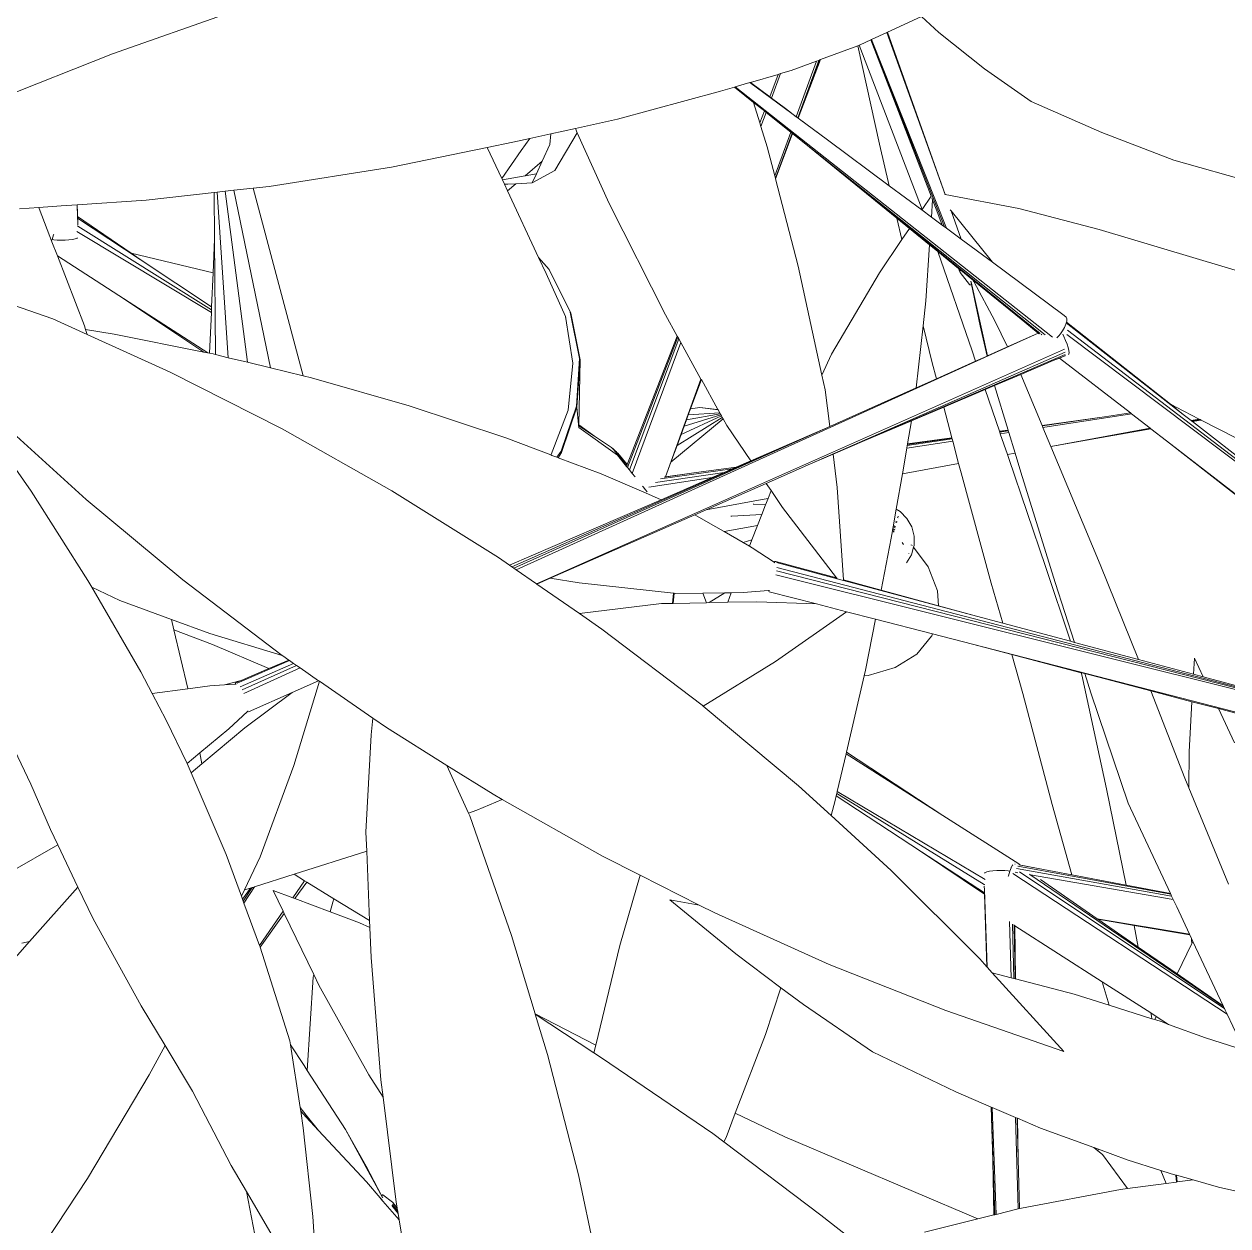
# Model space of a CAD drawing. Header units: millimetres. Extents: x 18 to 174501, y 22 to 24571.
# Drawn here: x 22179.9 to 22327.6, y 15044.1 to 15191.6 of the extents above; entities that cross this region are included whole.
import ezdxf

# ---------------------------------------------------------------- set-up
doc = ezdxf.new("R2010")
doc.units = ezdxf.units.MM
doc.header["$MEASUREMENT"] = 0
doc.layers.add('Edges', color=7, linetype='Continuous', lineweight=18)

# ---------------------------------------------------------------- blocks, each defined once
blk = doc.blocks.new('BAMBOOPLAN')
at = {"layer": 'Edges'}
for p, q in [((0.2478, 5.0427), (0.2008, 4.9975)), ((0.2478, 5.0427), (0.2856, 5.0265)), ((0.2856, 5.0265), (0.3821, 4.9922)), ((0.1995, 4.9962), (0.1785, 4.9761)), ((0.2008, 4.9975), (0.1995, 4.9962)), ((0.3888, 4.7614), (0.1995, 4.9962)), ((0.389, 4.7614), (0.2008, 4.9975)), ((0.3821, 4.9922), (0.4786, 4.9649)), ((0.1775, 4.9751), (0.1625, 4.9606)), ((0.1779, 4.9755), (0.1775, 4.9751)), ((0.3666, 4.7507), (0.1775, 4.9751)), ((0.1785, 4.9761), (0.1779, 4.9755)), ((0.1779, 4.9755), (0.4067, 4.7073)), ((0.1785, 4.9761), (0.4106, 4.7061)), ((0.4786, 4.9649), (0.6136, 4.9536)), ((0.1592, 4.9579), (0.1055, 4.9137)), ((0.1612, 4.9596), (0.1592, 4.9579)), ((0.1592, 4.9579), (0.2514, 4.8074)), ((0.1625, 4.9606), (0.1612, 4.9596)), ((0.3593, 4.7232), (0.1612, 4.9596)), ((0.6136, 4.9536), (0.7484, 4.9493)), ((0.7484, 4.9493), (0.9067, 4.958)), ((0.0994, 4.9087), (0.063, 4.8786)), ((0.0978, 4.805), (0.0994, 4.9087)), ((0.1029, 4.9115), (0.0994, 4.9087)), ((0.1007, 4.8041), (0.1029, 4.9115)), ((0.1016, 4.8038), (0.1044, 4.9127)), ((0.1055, 4.9137), (0.1019, 4.8037)), ((0.1044, 4.9127), (0.1029, 4.9115)), ((0.1055, 4.9137), (0.1044, 4.9127)), ((0.063, 4.8786), (0.0471, 4.8675)), ((0.0435, 4.8649), (0.0023, 4.8359)), ((0.0435, 4.8649), (0.0424, 4.8229)), ((0.0471, 4.8675), (0.0435, 4.8649)), ((0.0471, 4.8675), (0.0461, 4.8217)), ((0.0013, 4.8352), (-0.0206, 4.8198)), ((0.0019, 4.8356), (0.0013, 4.8352)), ((0.1627, 4.7843), (0.0013, 4.8352)), ((0.0023, 4.8359), (0.0019, 4.8356)), ((0.075, 4.8123), (0.0019, 4.8356)), ((0.0023, 4.8359), (0.0424, 4.8229)), ((-0.0219, 4.8189), (-0.0426, 4.8043)), ((-0.0206, 4.8198), (-0.0219, 4.8189)), ((-0.0219, 4.8189), (0.0188, 4.8045)), ((-0.0206, 4.8198), (0.6485, 4.5863)), ((0.0424, 4.8229), (0.0461, 4.8217)), ((0.0461, 4.8217), (0.075, 4.8123)), ((-0.0426, 4.8043), (-0.1972, 4.6985)), ((0.0188, 4.8045), (0.0411, 4.774)), ((0.0188, 4.8045), (0.0417, 4.7964)), ((0.0417, 4.7964), (0.0411, 4.774)), ((0.0417, 4.7964), (0.0455, 4.7951)), ((0.0455, 4.7951), (0.0448, 4.7687)), ((0.0455, 4.7951), (0.0595, 4.7901)), ((0.0978, 4.805), (0.075, 4.8123)), ((0.1007, 4.8041), (0.0978, 4.805)), ((0.1016, 4.8038), (0.1007, 4.8041)), ((0.1019, 4.8037), (0.1016, 4.8038)), ((0.1627, 4.7843), (0.1019, 4.8037)), ((0.2514, 4.8074), (0.2916, 4.7436)), ((0.6644, 4.7914), (0.994, 4.8048)), ((0.0411, 4.774), (0.0448, 4.7687)), ((0.0973, 4.7764), (0.0595, 4.7901)), ((0.0595, 4.7901), (0.6349, 4.5858)), ((0.096, 4.6946), (0.0973, 4.7764)), ((0.1001, 4.7754), (0.0973, 4.7764)), ((0.0984, 4.691), (0.1001, 4.7754)), ((0.1009, 4.7751), (0.1001, 4.7754)), ((0.101, 4.7751), (0.1005, 4.7584)), ((0.1005, 4.7584), (0.1009, 4.7751)), ((0.101, 4.7751), (0.1009, 4.7751)), ((0.1372, 4.762), (0.101, 4.7751)), ((0.2916, 4.7436), (0.1627, 4.7843)), ((0.5193, 4.7802), (0.389, 4.7614)), ((0.6644, 4.7914), (0.5193, 4.7802)), ((0.0448, 4.7687), (0.0668, 4.7385)), ((0.0988, 4.6904), (0.1005, 4.7584)), ((0.3227, 4.6942), (0.1372, 4.762)), ((0.6264, 4.5852), (0.1372, 4.762)), ((0.3593, 4.7232), (0.3666, 4.7507)), ((0.3666, 4.7507), (0.3666, 4.751)), ((0.3888, 4.7614), (0.3877, 4.7613)), ((0.389, 4.7614), (0.3888, 4.7614)), ((0.0668, 4.7385), (0.096, 4.6946)), ((0.3591, 4.7223), (0.2916, 4.7436)), ((0.3713, 4.745), (0.3688, 4.748)), ((0.3792, 4.716), (0.3713, 4.745)), ((0.3846, 4.7293), (0.3713, 4.745)), ((0.4016, 4.7089), (0.3846, 4.7293)), ((0.4018, 4.7088), (0.3846, 4.7293)), ((0.4083, 4.7373), (0.4063, 4.7385)), ((0.4412, 4.6964), (0.4083, 4.7373)), ((0.5064, 4.6759), (0.4083, 4.7373)), ((0.3591, 4.7223), (0.3593, 4.7232)), ((0.3792, 4.716), (0.3591, 4.7223)), ((0.4016, 4.7089), (0.3792, 4.716)), ((0.4018, 4.7088), (0.4016, 4.7089)), ((0.4067, 4.7073), (0.4018, 4.7088)), ((-0.1972, 4.6985), (-0.2617, 4.6591)), ((0.096, 4.6946), (0.0984, 4.691)), ((0.0984, 4.691), (0.0988, 4.6904)), ((0.0988, 4.6904), (0.1866, 4.5581)), ((0.3227, 4.6942), (0.3431, 4.6618)), ((0.3491, 4.6846), (0.3227, 4.6942)), ((0.4106, 4.7061), (0.4067, 4.7073)), ((0.4412, 4.6964), (0.4106, 4.7061)), ((0.5064, 4.6759), (0.4412, 4.6964)), ((0.3431, 4.6618), (0.3491, 4.6846)), ((0.3921, 4.6689), (0.3491, 4.6846)), ((0.4178, 4.5741), (0.3921, 4.6689)), ((0.4096, 4.6625), (0.3921, 4.6689)), ((0.653, 4.6296), (0.5064, 4.6759)), ((-0.9003, 4.654), (-1.0716, 4.5185)), ((-0.2617, 4.6591), (-0.2994, 4.636)), ((-0.2562, 4.6532), (-0.2716, 4.5778)), ((-0.2617, 4.6591), (-0.2562, 4.6532)), ((-0.2562, 4.6532), (-0.1626, 4.5541)), ((0.3252, 4.5939), (0.3431, 4.6618)), ((0.4096, 4.6625), (0.5232, 4.5172)), ((0.4537, 4.6464), (0.4096, 4.6625)), ((0.4579, 4.6413), (0.4537, 4.6464)), ((0.4548, 4.6459), (0.4537, 4.6464)), ((0.4576, 4.6427), (0.4548, 4.6459)), ((0.4855, 4.6347), (0.4548, 4.6459)), ((-0.2994, 4.636), (-0.3316, 4.6164)), ((-0.2994, 4.636), (-0.2951, 4.6182)), ((0.4579, 4.6413), (0.4588, 4.6405)), ((0.4588, 4.6405), (0.4812, 4.6258)), ((0.4812, 4.6258), (0.4817, 4.6258)), ((0.4845, 4.627), (0.4813, 4.6325)), ((0.4817, 4.6258), (0.4824, 4.6259)), ((0.5516, 4.5179), (0.4821, 4.6316)), ((0.4824, 4.6259), (0.4832, 4.6261)), ((0.4832, 4.6261), (0.484, 4.6266)), ((0.484, 4.6266), (0.4845, 4.627)), ((0.5222, 4.5632), (0.4845, 4.627)), ((0.4861, 4.6335), (0.4846, 4.6349)), ((0.4855, 4.6347), (0.4861, 4.6335)), ((0.5864, 4.5979), (0.4855, 4.6347)), ((0.5434, 4.5803), (0.4861, 4.6335)), ((0.6555, 4.6288), (0.653, 4.6296)), ((0.6555, 4.6288), (0.6599, 4.6273)), ((0.6619, 4.6248), (0.6599, 4.6273)), ((0.6631, 4.6207), (0.6619, 4.6248)), ((-0.3316, 4.6164), (-0.3573, 4.6007)), ((-0.3316, 4.6164), (-0.3389, 4.5915)), ((-0.2951, 4.6182), (-0.2981, 4.5861)), ((0.6599, 4.5959), (0.6618, 4.6026)), ((0.6618, 4.6026), (0.663, 4.6092)), ((0.663, 4.6092), (0.6635, 4.6154)), ((0.6632, 4.6192), (0.6631, 4.6207)), ((0.6632, 4.6192), (0.8828, 4.5423)), ((0.6633, 4.6175), (0.6632, 4.6192)), ((0.6633, 4.6175), (0.9096, 4.5329)), ((0.6635, 4.6154), (0.6633, 4.6175)), ((1.4829, 4.336), (0.6697, 4.6062)), ((-0.3573, 4.6007), (-0.3968, 4.5773)), ((-0.3389, 4.5915), (-0.3549, 4.5339)), ((-0.2981, 4.5861), (-0.318, 4.5519)), ((-0.2981, 4.5861), (-0.3003, 4.5618)), ((0.6227, 4.5845), (-0.107, 3.8934)), ((0.2919, 4.4312), (0.3252, 4.5939)), ((0.6226, 4.5846), (0.5798, 4.5444)), ((0.6226, 4.5846), (0.5864, 4.5979)), ((0.6229, 4.5845), (0.5864, 4.5979)), ((0.6227, 4.5845), (0.6226, 4.5846)), ((0.6236, 4.5835), (0.6229, 4.5845)), ((0.6229, 4.5845), (0.6229, 4.5845)), ((0.623, 4.5845), (0.6229, 4.5845)), ((0.6231, 4.5844), (0.623, 4.5845)), ((0.6238, 4.5842), (0.623, 4.5845)), ((0.6234, 4.5839), (0.6231, 4.5844)), ((0.6246, 4.5839), (0.6242, 4.5841)), ((0.6298, 4.584), (0.6281, 4.5846)), ((0.6298, 4.584), (0.6298, 4.584)), ((0.6349, 4.5858), (0.6354, 4.5857)), ((0.6563, 4.5878), (0.6573, 4.5896)), ((0.6573, 4.5896), (0.6582, 4.5918)), ((0.6582, 4.5918), (0.6599, 4.5959)), ((0.6672, 4.5936), (0.6639, 4.5968)), ((0.6721, 4.5883), (0.6672, 4.5936)), ((1.5863, 4.3017), (0.6709, 4.599)), ((0.6767, 4.5829), (0.6721, 4.5883)), ((0.6805, 4.5778), (0.6767, 4.5829)), ((-0.3968, 4.5773), (-0.5444, 4.49)), ((-0.3549, 4.5339), (-0.3968, 4.5773)), ((-0.3003, 4.5618), (-0.318, 4.5519)), ((-0.3019, 4.5442), (-0.2716, 4.5778)), ((-0.3003, 4.5618), (-0.3019, 4.5442)), ((-0.0655, 3.8818), (0.6753, 4.5729)), ((0.3202, 4.2374), (0.6781, 4.5685)), ((0.6797, 4.5649), (0.3969, 4.3073)), ((0.4276, 4.531), (0.4178, 4.5741)), ((0.5511, 4.5174), (0.5222, 4.5632)), ((0.5798, 4.5444), (0.5434, 4.5803)), ((0.6801, 4.5626), (0.6634, 4.5476)), ((0.6791, 4.5615), (0.6721, 4.5553)), ((0.6791, 4.5615), (0.6808, 4.5631)), ((0.6833, 4.5733), (0.6805, 4.5778)), ((0.685, 4.5697), (0.6833, 4.5733)), ((0.6847, 4.5668), (0.6853, 4.5674)), ((0.6853, 4.5674), (0.685, 4.5697)), ((-0.318, 4.5519), (-0.3533, 4.5323)), ((-0.3019, 4.5442), (-0.3289, 4.5334)), ((-0.1626, 4.5541), (-0.006, 4.4019)), ((0.1866, 4.5581), (0.2882, 4.3913)), ((0.5798, 4.5444), (0.5516, 4.5179)), ((0.6634, 4.5476), (0.6176, 4.5062)), ((0.6721, 4.5553), (0.6634, 4.5476)), ((0.6721, 4.5553), (0.8211, 4.5051)), ((0.8908, 4.5412), (0.8828, 4.5423)), ((0.8828, 4.5423), (0.8889, 4.5402)), ((0.8908, 4.5412), (0.8889, 4.5402)), ((0.8889, 4.5402), (0.891, 4.5394)), ((0.8935, 4.5408), (0.8908, 4.5412)), ((0.8935, 4.5408), (0.891, 4.5394)), ((0.891, 4.5394), (0.9096, 4.5329)), ((0.9389, 4.5342), (0.8935, 4.5408)), ((-1.0716, 4.5185), (-1.2403, 4.3732)), ((-0.3533, 4.5323), (-0.3549, 4.5339)), ((-0.3476, 4.5264), (-0.3533, 4.5323)), ((-0.342, 4.5281), (-0.3476, 4.5264)), ((-0.3385, 4.517), (-0.3476, 4.5264)), ((-0.3289, 4.5334), (-0.342, 4.5281)), ((-0.3289, 4.5334), (-0.3385, 4.517)), ((0.4276, 4.531), (0.464, 4.4748)), ((0.4517, 4.4241), (0.4276, 4.531)), ((0.9096, 4.5329), (0.9264, 4.5271)), ((0.9264, 4.5271), (0.9389, 4.5342)), ((0.9264, 4.5271), (0.9277, 4.5267)), ((0.9277, 4.5267), (0.9406, 4.534)), ((0.9277, 4.5267), (0.9289, 4.5263)), ((0.9423, 4.5337), (0.9289, 4.5263)), ((0.9289, 4.5263), (1.0854, 4.4725)), ((0.9406, 4.534), (0.9389, 4.5342)), ((0.9423, 4.5337), (0.9406, 4.534)), ((1.0721, 4.515), (0.9423, 4.5337)), ((-0.2487, 4.4241), (-0.3385, 4.517)), ((0.5349, 4.5022), (0.48, 4.4507)), ((0.5232, 4.5172), (0.5349, 4.5022)), ((0.5511, 4.5174), (0.5349, 4.5022)), ((0.5516, 4.5179), (0.5511, 4.5174)), ((0.6176, 4.5062), (0.5804, 4.4727)), ((0.6821, 4.4339), (0.6176, 4.5062)), ((0.8238, 4.5042), (0.6845, 4.4311)), ((0.8211, 4.5051), (0.7806, 4.4841)), ((0.8211, 4.5051), (0.8238, 4.5042)), ((0.8238, 4.5042), (0.8626, 4.4911)), ((-0.5444, 4.49), (-0.7363, 4.388)), ((0.6821, 4.4339), (0.7806, 4.4841)), ((0.7806, 4.4841), (0.6826, 4.4334)), ((0.7086, 4.4041), (0.8626, 4.4911)), ((0.787, 4.4479), (0.8635, 4.4908)), ((0.8642, 4.4905), (0.787, 4.4479)), ((0.8626, 4.4911), (0.8635, 4.4908)), ((0.8635, 4.4908), (0.8642, 4.4905)), ((0.8642, 4.4905), (0.8971, 4.4794)), ((0.8971, 4.4794), (1.1077, 4.407)), ((0.8971, 4.4794), (1.9263, 4.1321)), ((0.464, 4.4748), (0.48, 4.4507)), ((0.5671, 4.4608), (0.5085, 4.4079)), ((0.5804, 4.4727), (0.5671, 4.4608)), ((0.5671, 4.4608), (0.6146, 4.3998)), ((0.6282, 4.4067), (0.5804, 4.4727)), ((0.48, 4.4507), (0.4517, 4.4241)), ((0.6826, 4.4334), (0.6821, 4.4339)), ((0.7087, 4.404), (0.787, 4.4479)), ((-0.2247, 4.4105), (-0.2487, 4.4241)), ((-0.2272, 4.4019), (-0.2487, 4.4241)), ((0.2882, 4.3913), (0.2919, 4.4312)), ((0.4517, 4.4241), (0.367, 4.3446)), ((0.6845, 4.4311), (0.6826, 4.4334)), ((0.7086, 4.4041), (0.6845, 4.4311)), ((-0.1704, 4.3416), (-0.2272, 4.4019)), ((-0.1654, 4.3519), (-0.2247, 4.4105)), ((-0.006, 4.4019), (0.0262, 4.3729)), ((0.2882, 4.3913), (0.3021, 4.3686)), ((0.5085, 4.4079), (0.4628, 4.3667)), ((0.5085, 4.4079), (0.5393, 4.3617)), ((0.6146, 4.3998), (0.6282, 4.4067)), ((0.6146, 4.3998), (0.6148, 4.3995)), ((0.6148, 4.3995), (0.6284, 4.4065)), ((0.6148, 4.3995), (0.6155, 4.3986)), ((0.629, 4.4056), (0.6155, 4.3986)), ((0.6155, 4.3986), (0.6175, 4.396)), ((0.6309, 4.403), (0.6175, 4.396)), ((0.6175, 4.396), (0.641, 4.3659)), ((0.6284, 4.4065), (0.6282, 4.4067)), ((0.629, 4.4056), (0.6284, 4.4065)), ((0.6309, 4.403), (0.629, 4.4056)), ((0.6529, 4.3726), (0.6309, 4.403)), ((0.7087, 4.404), (0.7086, 4.4041)), ((0.8581, 4.2362), (0.7087, 4.404)), ((-0.7618, 4.376), (-0.7927, 4.3613)), ((-0.7363, 4.388), (-0.7618, 4.376)), ((-0.7618, 4.376), (-0.5714, 4.0932)), ((0.0167, 4.1316), (0.0262, 4.3729)), ((0.0189, 4.1266), (0.0273, 4.3719)), ((0.0262, 4.3729), (0.0273, 4.3719)), ((0.0273, 4.3719), (0.0301, 4.3695)), ((0.641, 4.3659), (0.6529, 4.3726)), ((0.6734, 4.3444), (0.6529, 4.3726)), ((-0.8063, 4.3548), (-0.8191, 4.3488)), ((-0.7927, 4.3613), (-0.8063, 4.3548)), ((-0.6716, 4.0838), (-0.8063, 4.3548)), ((-0.7927, 4.3613), (-0.6299, 4.0877)), ((-0.1637, 4.3501), (-0.1654, 4.3519)), ((-0.1652, 4.3515), (-0.1654, 4.3519)), ((-0.1637, 4.3501), (-0.1652, 4.3515)), ((-0.1233, 4.28), (-0.1652, 4.3515)), ((-0.1216, 4.2781), (-0.1637, 4.3501)), ((0.0301, 4.3695), (0.0234, 4.1238)), ((0.0355, 4.3646), (0.0298, 4.1198)), ((0.0301, 4.3695), (0.0355, 4.3646)), ((0.0355, 4.3646), (0.0899, 4.3156)), ((0.3021, 4.3686), (0.3305, 4.3107)), ((0.4628, 4.3667), (0.3969, 4.3073)), ((0.4694, 4.3264), (0.4628, 4.3667)), ((0.4694, 4.3264), (0.5393, 4.3617)), ((0.4696, 4.3254), (0.5397, 4.3612)), ((0.5406, 4.3599), (0.4699, 4.3233)), ((0.5427, 4.3567), (0.4706, 4.3189)), ((0.5393, 4.3617), (0.5397, 4.3612)), ((0.5397, 4.3612), (0.5406, 4.3599)), ((0.5406, 4.3599), (0.5427, 4.3567)), ((0.5427, 4.3567), (0.5651, 4.323)), ((0.641, 4.3659), (0.6455, 4.36)), ((0.6455, 4.36), (0.7681, 4.2018)), ((-0.824, 4.3464), (-0.9325, 4.2949)), ((-0.8191, 4.3488), (-0.824, 4.3464)), ((-0.7966, 4.2692), (-0.824, 4.3464)), ((-0.7059, 4.0805), (-0.8191, 4.3488)), ((-0.1313, 4.2685), (-0.1704, 4.3416)), ((-0.1704, 4.3416), (-0.1699, 4.341)), ((0.367, 4.3446), (-0.1122, 3.8948)), ((0.367, 4.3446), (0.3305, 4.3107)), ((0.7935, 4.1809), (0.6734, 4.3444)), ((0.087, 4.1332), (0.0899, 4.3156)), ((0.0897, 4.26), (0.0908, 4.3149)), ((0.0899, 4.3156), (0.0908, 4.3149)), ((0.0908, 4.3149), (0.1355, 4.2747)), ((0.3305, 4.3107), (0.2874, 4.2706)), ((0.3969, 4.3073), (0.3521, 4.2665)), ((0.4696, 4.3254), (0.4694, 4.3264)), ((0.4699, 4.3233), (0.4696, 4.3254)), ((0.4706, 4.3189), (0.4699, 4.3233)), ((0.478, 4.2737), (0.4706, 4.3189)), ((0.478, 4.2737), (0.5651, 4.323)), ((0.5651, 4.323), (0.5747, 4.3087)), ((0.5747, 4.3087), (0.688, 4.1431)), ((-0.9325, 4.2949), (-1.0438, 4.2476)), ((-0.7288, 4.0784), (-0.7966, 4.2692)), ((-0.7797, 4.2125), (-0.7966, 4.2692)), ((-0.1126, 4.1877), (-0.1313, 4.2685)), ((-0.1012, 4.1995), (-0.1233, 4.28)), ((-0.0995, 4.1977), (-0.1216, 4.2781)), ((-0.1216, 4.2781), (-0.0863, 4.1698)), ((0.2874, 4.2706), (-0.116, 3.8959)), ((0.0887, 4.2123), (0.1451, 4.2661)), ((0.089, 4.2275), (0.1432, 4.2677)), ((0.0892, 4.2393), (0.1417, 4.2691)), ((0.0894, 4.2488), (0.1406, 4.2701)), ((0.1042, 4.2674), (0.0897, 4.26)), ((0.134, 4.2745), (0.1042, 4.2674)), ((0.1359, 4.2743), (0.1042, 4.2674)), ((0.1355, 4.2747), (0.134, 4.2745)), ((0.1357, 4.2745), (0.134, 4.2745)), ((0.1355, 4.2747), (0.1357, 4.2745)), ((0.1357, 4.2745), (0.1359, 4.2743)), ((0.1359, 4.2743), (0.1406, 4.2701)), ((0.1406, 4.2701), (0.1417, 4.2691)), ((0.1417, 4.2691), (0.1432, 4.2677)), ((0.1432, 4.2677), (0.1451, 4.2661)), ((0.1451, 4.2661), (0.1472, 4.2642)), ((0.2194, 4.2084), (0.2874, 4.2706)), ((0.3521, 4.2665), (0.3202, 4.2374)), ((0.3521, 4.2665), (0.3779, 4.2139)), ((0.4881, 4.2114), (0.478, 4.2737)), ((-1.0439, 4.2476), (-1.0697, 4.2366)), ((-1.0338, 4.221), (-1.0439, 4.2476)), ((-1.0438, 4.2476), (-1.0439, 4.2476)), ((-1.0365, 4.2283), (-1.0438, 4.2476)), ((0.0876, 4.1607), (0.1494, 4.2622)), ((0.0883, 4.1915), (0.1472, 4.2642)), ((0.0892, 4.2393), (0.0894, 4.2488)), ((0.0894, 4.2488), (0.0897, 4.26)), ((0.1472, 4.2642), (0.1494, 4.2622)), ((0.1494, 4.2622), (0.1596, 4.2531)), ((0.1596, 4.2531), (0.2194, 4.2084)), ((-1.0697, 4.2366), (-1.1062, 4.2211)), ((-1.0365, 4.2283), (-0.9269, 4.1981)), ((-1.0356, 4.2259), (-1.0365, 4.2283)), ((-1.0356, 4.2259), (-0.9083, 4.193)), ((-1.0338, 4.221), (-1.0356, 4.2259)), ((0.0887, 4.2123), (0.089, 4.2275)), ((0.089, 4.2275), (0.0892, 4.2393)), ((0.2578, 4.1797), (0.3202, 4.2374)), ((0.9757, 4.1008), (0.8581, 4.2362)), ((-1.1062, 4.2211), (-1.1374, 4.2078)), ((-1.1049, 4.2197), (-1.1062, 4.2211)), ((-1.071, 4.1794), (-1.1049, 4.2197)), ((-1.0338, 4.221), (-1.0338, 4.221)), ((-1.0315, 4.2148), (-1.0338, 4.221)), ((-1.0306, 4.2125), (-1.0317, 4.2128)), ((-0.7611, 4.1502), (-1.0306, 4.2125)), ((-0.7598, 4.1456), (-1.0293, 4.2033)), ((-0.9269, 4.1981), (-0.7797, 4.2125)), ((-0.7627, 4.1554), (-0.7797, 4.2125)), ((0.0883, 4.1915), (0.0887, 4.2123)), ((0.1986, 4.1895), (0.2194, 4.2084)), ((0.3779, 4.2139), (0.4413, 4.064)), ((0.4958, 4.2098), (0.4881, 4.2114)), ((0.4932, 4.1805), (0.4881, 4.2114)), ((0.5111, 4.2022), (0.4958, 4.2098)), ((0.524, 4.191), (0.5111, 4.2022)), ((0.7681, 4.2018), (0.8527, 4.0921)), ((-1.0658, 4.1841), (-1.066, 4.1857)), ((-1.0655, 4.1759), (-1.0658, 4.1841)), ((-1.0502, 4.1795), (-1.0437, 4.1819)), ((-1.0437, 4.1819), (-1.0374, 4.1846)), ((-1.0374, 4.1846), (-1.032, 4.1874)), ((-1.032, 4.1874), (-1.0278, 4.19)), ((-1.0278, 4.19), (-1.025, 4.1924)), ((-1.025, 4.1924), (-1.0245, 4.1931)), ((-0.9269, 4.1981), (-0.9083, 4.193)), ((-0.9083, 4.193), (-0.7627, 4.1554)), ((-0.1155, 4.1046), (-0.1126, 4.1877)), ((-0.1008, 4.1161), (-0.1012, 4.1995)), ((-0.0991, 4.1142), (-0.0995, 4.1977)), ((-0.087, 4.17), (-0.0995, 4.1977)), ((0.0802, 4.1268), (0.1931, 4.1844)), ((0.0876, 4.1607), (0.0883, 4.1915)), ((0.1318, 4.1557), (0.1986, 4.1895)), ((0.182, 4.1742), (0.1931, 4.1844)), ((0.1931, 4.1844), (0.1986, 4.1895)), ((0.4932, 4.1805), (0.4972, 4.1801)), ((0.4936, 4.1778), (0.4932, 4.1805)), ((0.4971, 4.182), (0.4934, 4.1825)), ((0.494, 4.1895), (0.4967, 4.1896)), ((0.4967, 4.191), (0.4941, 4.191)), ((0.4963, 4.1985), (0.4947, 4.1981)), ((0.4962, 4.2005), (0.4949, 4.2004)), ((0.5333, 4.177), (0.524, 4.191)), ((0.86, 4.0926), (0.7935, 4.1809)), ((-1.0657, 4.1731), (-1.071, 4.1794)), ((-1.0657, 4.1731), (-1.0655, 4.1759)), ((-1.0644, 4.1716), (-1.0657, 4.1731)), ((-1.0655, 4.1757), (-1.0627, 4.1761)), ((-1.0475, 4.1515), (-1.0644, 4.1716)), ((-1.0627, 4.1761), (-1.0568, 4.1775)), ((-1.0568, 4.1775), (-1.0502, 4.1795)), ((-0.0863, 4.1698), (-0.087, 4.17)), ((-0.0866, 4.1691), (-0.087, 4.17)), ((-0.0859, 4.1685), (-0.0866, 4.1691)), ((-0.0863, 4.1685), (-0.0866, 4.1691)), ((-0.0538, 4.1601), (-0.0863, 4.1698)), ((-0.0863, 4.1698), (-0.0859, 4.1685)), ((-0.0848, 4.1652), (-0.0863, 4.1685)), ((-0.0859, 4.1684), (-0.0863, 4.1685)), ((-0.0857, 4.1684), (-0.0859, 4.1685)), ((-0.0859, 4.1685), (-0.0859, 4.1684)), ((-0.0859, 4.1684), (-0.0848, 4.1652)), ((-0.0857, 4.1684), (-0.0859, 4.1684)), ((-0.0538, 4.1601), (-0.0857, 4.1684)), ((-0.0049, 4.1413), (-0.0848, 4.1652)), ((-0.0191, 4.151), (-0.0538, 4.1601)), ((0.182, 4.1742), (0.0735, 4.1181)), ((0.0871, 4.1332), (0.0876, 4.1607)), ((0.1647, 4.1585), (0.182, 4.1742)), ((0.1732, 4.1015), (0.2578, 4.1797)), ((0.2578, 4.1797), (0.2701, 4.1706)), ((0.2694, 4.1559), (0.2701, 4.1706)), ((0.2701, 4.1706), (0.2984, 4.1494)), ((1.8012, 4.1629), (0.3262, 4.034)), ((0.4974, 4.1764), (0.4936, 4.1778)), ((0.4936, 4.1775), (0.4936, 4.1778)), ((0.4974, 4.176), (0.4936, 4.1775)), ((0.4942, 4.1744), (0.4936, 4.1775)), ((0.4942, 4.1744), (0.4969, 4.1726)), ((0.4943, 4.1733), (0.4942, 4.1744)), ((0.4943, 4.1733), (0.4969, 4.1726)), ((0.4964, 4.1605), (0.4943, 4.1733)), ((0.5093, 4.0685), (0.4964, 4.1605)), ((0.4969, 4.1726), (0.4976, 4.1722)), ((0.4969, 4.1726), (0.4976, 4.1724)), ((0.5168, 4.1595), (0.5204, 4.1571)), ((0.5386, 4.1612), (0.5333, 4.177)), ((0.5333, 4.1608), (0.5333, 4.16)), ((0.5339, 4.1602), (0.5336, 4.1608)), ((0.5354, 4.1605), (0.5348, 4.1609)), ((0.5387, 4.1583), (0.5386, 4.1612)), ((-1.0475, 4.1515), (-0.9229, 4.1209)), ((-0.9627, 4.0509), (-1.0475, 4.1515)), ((-0.7611, 4.1502), (-0.7627, 4.1554)), ((-0.7598, 4.1456), (-0.7611, 4.1502)), ((-0.7394, 4.0771), (-0.7598, 4.1456)), ((-0.0179, 4.1503), (-0.0191, 4.151)), ((-0.0163, 4.1499), (-0.0179, 4.1503)), ((-0.0139, 4.1481), (-0.0179, 4.1503)), ((-0.0121, 4.1475), (-0.0163, 4.1499)), ((-0.0121, 4.1475), (-0.0139, 4.1481)), ((-0.007, 4.1441), (-0.0139, 4.1481)), ((-0.0083, 4.1464), (-0.0121, 4.1475)), ((-0.0083, 4.1464), (-0.007, 4.1441)), ((-0.0075, 4.1459), (-0.0083, 4.1464)), ((-0.0055, 4.1453), (-0.0075, 4.1459)), ((-0.0049, 4.1443), (-0.0075, 4.1459)), ((0.0167, 4.1307), (-0.007, 4.1441)), ((0.0167, 4.1316), (-0.0055, 4.1453)), ((-0.0055, 4.1453), (-0.0049, 4.1443)), ((0.0122, 4.1337), (-0.0049, 4.1443)), ((0.0166, 4.128), (-0.0049, 4.1413)), ((0.1647, 4.1585), (0.0655, 4.1064)), ((0.0854, 4.1322), (0.1318, 4.1557)), ((0.0871, 4.1332), (0.1318, 4.1557)), ((0.0927, 4.0926), (0.1647, 4.1585)), ((0.1732, 4.1015), (0.2603, 4.1507)), ((0.2479, 4.1379), (0.2494, 4.1383)), ((0.2494, 4.1383), (0.2689, 4.144)), ((0.2603, 4.1507), (0.2694, 4.1559)), ((0.2682, 4.126), (0.2689, 4.144)), ((0.2689, 4.144), (0.2694, 4.1559)), ((0.2984, 4.1494), (0.4282, 4.0631)), ((1.529, 4.1407), (0.3249, 4.0407)), ((0.5345, 4.1455), (0.5345, 4.1448)), ((0.5357, 4.1284), (0.5394, 4.1446)), ((0.5741, 4.1342), (0.5387, 4.1583)), ((0.5394, 4.1446), (0.5387, 4.1583)), ((0.688, 4.1431), (0.7299, 4.0834)), ((-0.9229, 4.1209), (-0.7496, 4.0758)), ((-0.9229, 4.1209), (-0.7427, 4.0767)), ((0.0167, 4.1311), (0.0122, 4.1337)), ((0.0167, 4.1309), (0.0122, 4.1337)), ((0.0166, 4.128), (0.0167, 4.1307)), ((0.0189, 4.1266), (0.0166, 4.128)), ((0.0167, 4.1311), (0.0167, 4.1316)), ((0.0167, 4.1309), (0.0167, 4.1311)), ((0.0167, 4.1307), (0.0167, 4.1309)), ((0.0234, 4.1238), (0.0189, 4.1266)), ((0.0298, 4.1198), (0.0234, 4.1238)), ((0.0366, 4.1156), (0.0298, 4.1198)), ((0.0735, 4.1181), (0.0735, 4.1181)), ((0.0801, 4.1267), (0.0802, 4.1268)), ((0.0847, 4.1319), (0.0854, 4.1322)), ((0.087, 4.1332), (0.0871, 4.1332)), ((0.2197, 4.1059), (0.2682, 4.126)), ((0.2673, 4.1047), (0.2682, 4.126)), ((1.418, 4.132), (0.3233, 4.0466)), ((0.6033, 4.1), (0.5741, 4.1342)), ((0.692, 4.0312), (1.9034, 4.1283)), ((1.0676, 4.1347), (1.0928, 4.109)), ((1.0676, 4.1347), (1.0752, 4.1078)), ((1.0928, 4.109), (1.2127, 4.1175)), ((-0.5562, 4.0946), (-0.3783, 4.104)), ((-0.3783, 4.104), (-0.1998, 4.1062)), ((-0.1998, 4.1062), (-0.1157, 4.1038)), ((-0.1157, 4.1038), (-0.1155, 4.1046)), ((-0.1157, 4.1038), (-0.1136, 4.1037)), ((-0.1136, 4.1037), (-0.1041, 4.1034)), ((-0.1041, 4.1034), (-0.1008, 4.1161)), ((-0.1041, 4.1034), (-0.1019, 4.1034)), ((-0.1019, 4.1034), (-0.0991, 4.1142)), ((-0.1019, 4.1034), (-0.0213, 4.1011)), ((-0.0213, 4.1011), (0.0688, 4.0944)), ((0.0542, 4.1047), (0.0559, 4.1037)), ((0.0616, 4.1002), (0.0559, 4.1037)), ((0.0655, 4.0978), (0.0616, 4.1002)), ((0.1576, 4.087), (0.1732, 4.1015)), ((0.2154, 4.0759), (0.2673, 4.1047)), ((0.2181, 4.1052), (0.2197, 4.1059)), ((0.2662, 4.0779), (0.2673, 4.1047)), ((0.6132, 4.0754), (0.6033, 4.1)), ((0.86, 4.0926), (0.9757, 4.1008)), ((0.9757, 4.1008), (1.0752, 4.1078)), ((1.0752, 4.1078), (1.0928, 4.109)), ((-0.9088, 4.0542), (-0.7496, 4.0758)), ((-0.7496, 4.0758), (-0.7427, 4.0767)), ((-0.7427, 4.0767), (-0.7394, 4.0771)), ((-0.7394, 4.0771), (-0.7332, 4.078)), ((-0.7332, 4.078), (-0.7288, 4.0784)), ((-0.7288, 4.0784), (-0.7059, 4.0805)), ((-0.7059, 4.0805), (-0.6716, 4.0838)), ((-0.6716, 4.0838), (-0.6299, 4.0877)), ((-0.6299, 4.0877), (-0.5714, 4.0932)), ((-0.5714, 4.0932), (-0.5562, 4.0946)), ((-0.1208, 3.8973), (0.0927, 4.0926)), ((-0.0458, 3.8989), (0.1576, 4.087)), ((0.0688, 4.0944), (0.0927, 4.0926)), ((0.1576, 4.087), (0.1929, 4.0802)), ((0.1929, 4.0802), (0.2154, 4.0759)), ((0.2154, 4.0759), (0.2534, 4.0686)), ((0.2534, 4.0686), (0.2662, 4.0779)), ((0.2657, 4.0663), (0.2662, 4.0779)), ((0.4417, 4.063), (0.6824, 4.08)), ((0.5093, 4.0685), (0.6132, 4.0754)), ((0.6132, 4.0754), (0.6824, 4.08)), ((0.6824, 4.08), (0.7299, 4.0834)), ((0.7299, 4.0834), (0.8527, 4.0921)), ((0.8527, 4.0921), (0.86, 4.0926)), ((-0.9584, 4.0454), (-0.9088, 4.0542)), ((0.2534, 4.0686), (0.2657, 4.0663)), ((0.2657, 4.0663), (0.2713, 4.0652)), ((0.2713, 4.0652), (0.3158, 4.0538)), ((0.3169, 4.0554), (0.3158, 4.0538)), ((0.3158, 4.0538), (0.3177, 4.0533)), ((0.3183, 4.0558), (0.3169, 4.0554)), ((0.3183, 4.0558), (0.4282, 4.0631)), ((0.3199, 4.0544), (0.4297, 4.0622)), ((0.4282, 4.0631), (0.4297, 4.0622)), ((0.4297, 4.0622), (0.4417, 4.063)), ((0.4413, 4.064), (0.5093, 4.0685)), ((0.4413, 4.064), (0.4417, 4.063)), ((0.8947, 4.0466), (1.0142, 4.0557)), ((1.0142, 4.0557), (1.0884, 4.0613)), ((1.1204, 3.9302), (1.0142, 4.0557)), ((1.0884, 4.0613), (1.1362, 4.065)), ((1.0884, 4.0613), (1.1125, 3.9765)), ((1.1362, 4.065), (1.2319, 4.0722)), ((1.1362, 4.065), (1.1829, 4.0174)), ((-1.0192, 4.0447), (-1.1953, 4.0444)), ((-0.953, 4.0384), (-1.0192, 4.0447)), ((-0.9584, 4.0454), (-0.9627, 4.0509)), ((-0.953, 4.0384), (-0.9584, 4.0454)), ((-0.7941, 4.0232), (-0.953, 4.0384)), ((0.692, 4.0312), (0.7628, 4.0366)), ((0.7628, 4.0366), (0.8881, 4.0461)), ((0.7628, 4.0366), (0.8036, 3.9785)), ((0.8881, 4.0461), (0.8947, 4.0466)), ((0.8881, 4.0461), (0.8907, 4.0428)), ((0.8907, 4.0428), (0.9967, 3.8682)), ((0.9161, 4.0182), (0.8947, 4.0466)), ((-0.5758, 3.9932), (-0.7941, 4.0232)), ((0.3753, 3.8898), (0.4645, 4.013)), ((0.4104, 4.0087), (0.4645, 4.013)), ((0.4645, 4.013), (0.5165, 4.0172)), ((0.5165, 4.0172), (0.6193, 4.0254)), ((0.5292, 3.9266), (0.5165, 4.0172)), ((0.6052, 3.9829), (0.6194, 4.0214)), ((0.6193, 4.0254), (0.692, 4.0312)), ((0.6194, 4.0218), (0.6193, 4.0254)), ((0.6194, 4.0218), (0.6194, 4.0214)), ((1.0411, 3.8566), (0.9161, 4.0182)), ((-0.3588, 3.9533), (-0.5758, 3.9932)), ((0.2819, 3.9855), (0.3229, 4.0033)), ((0.31, 3.9783), (0.4104, 4.0087)), ((0.3229, 4.0033), (0.3243, 4.0039)), ((0.3246, 4.0018), (0.3229, 4.0033)), ((0.3246, 4.0018), (0.4104, 4.0087)), ((0.2152, 3.9616), (0.2516, 3.9747)), ((0.2317, 3.9495), (0.2516, 3.9747)), ((0.2516, 3.9747), (0.2623, 3.9785)), ((0.2622, 3.9607), (0.2623, 3.9785)), ((0.2622, 3.9607), (0.31, 3.9783)), ((0.2623, 3.9785), (0.2819, 3.9855)), ((0.5771, 3.9482), (0.6052, 3.9829)), ((0.8036, 3.9785), (0.9158, 3.8109)), ((1.1125, 3.9765), (1.1326, 3.9165)), ((-0.1437, 3.9037), (-0.3588, 3.9533)), ((0.1699, 3.9454), (0.2152, 3.9616)), ((0.2152, 3.9616), (0.227, 3.9478)), ((0.227, 3.9478), (0.2317, 3.9495)), ((0.2317, 3.9495), (0.2622, 3.9607)), ((0.537, 3.9197), (0.5771, 3.9482)), ((0.0044, 3.9079), (0.167, 3.9447)), ((0.1528, 3.9204), (0.1711, 3.9272)), ((0.1711, 3.9272), (0.167, 3.9447)), ((0.167, 3.9447), (0.1671, 3.9447)), ((0.1671, 3.9447), (0.1676, 3.9449)), ((0.1706, 3.9319), (0.1671, 3.9447)), ((0.1706, 3.9319), (0.1676, 3.9449)), ((0.1676, 3.9449), (0.1679, 3.9449)), ((0.1679, 3.9449), (0.1699, 3.9454)), ((0.172, 3.9275), (0.1679, 3.9449)), ((0.1719, 3.9275), (0.1706, 3.9319)), ((0.1711, 3.9272), (0.1719, 3.9275)), ((0.1719, 3.9275), (0.172, 3.9275)), ((0.172, 3.9275), (0.227, 3.9478)), ((1.1326, 3.9165), (1.1204, 3.9302)), ((-0.0458, 3.8989), (0.0044, 3.9079)), ((0.023, 3.8571), (0.1528, 3.9204)), ((0.5302, 3.9169), (0.5292, 3.9266)), ((0.5302, 3.9169), (0.537, 3.9197)), ((0.5446, 3.7799), (0.5302, 3.9169)), ((1.2537, 3.7796), (1.1326, 3.9165)), ((-0.1208, 3.8973), (-0.1437, 3.9037)), ((-0.116, 3.8959), (-0.1208, 3.8973)), ((-0.1122, 3.8948), (-0.116, 3.8959)), ((-0.107, 3.8934), (-0.1122, 3.8948)), ((-0.0655, 3.8818), (-0.107, 3.8934)), ((-0.0646, 3.8816), (-0.0458, 3.8989)), ((0.2806, 3.7745), (0.3753, 3.8898)), ((-0.0646, 3.8816), (-0.0655, 3.8818)), ((0.023, 3.8571), (-0.0646, 3.8816)), ((0.9967, 3.8682), (1.0845, 3.7195)), ((-0.9563, 3.7465), (-1.1, 3.8505)), ((-0.8602, 3.7642), (-1.068, 3.8531)), ((0.0688, 3.8443), (0.023, 3.8571)), ((0.2784, 3.7754), (0.0688, 3.8443)), ((1.1627, 3.7309), (1.0411, 3.8566)), ((0.9158, 3.8109), (0.9883, 3.7055)), ((0.7405, 3.7301), (0.5446, 3.7799)), ((0.5449, 3.7768), (0.5446, 3.7799)), ((-0.6541, 3.686), (-0.8602, 3.7642)), ((0.2806, 3.7745), (0.2784, 3.7754)), ((0.4845, 3.6971), (0.2806, 3.7745)), ((0.7405, 3.7301), (0.5449, 3.7768)), ((0.5519, 3.7097), (0.5449, 3.7768)), ((-0.8113, 3.6309), (-0.9563, 3.7465)), ((0.8944, 3.6933), (0.7405, 3.7301)), ((1.1661, 3.7274), (0.8933, 3.6843)), ((0.8942, 3.6892), (1.1638, 3.7299)), ((1.1708, 3.7225), (0.9202, 3.6819)), ((0.9883, 3.7055), (1.0845, 3.7195)), ((1.0845, 3.7195), (1.1627, 3.7309)), ((1.1638, 3.7299), (1.1627, 3.7309)), ((1.1661, 3.7274), (1.1638, 3.7299)), ((1.1708, 3.7225), (1.1661, 3.7274)), ((1.1807, 3.7124), (1.1708, 3.7225)), ((0.5555, 3.6664), (0.4845, 3.6971)), ((0.5519, 3.7097), (0.8474, 3.6484)), ((0.5523, 3.7058), (0.5519, 3.7097)), ((0.5523, 3.7058), (0.8487, 3.6391)), ((0.5528, 3.7016), (0.5523, 3.7058)), ((0.7263, 3.6579), (0.5528, 3.7016)), ((0.5536, 3.6934), (0.5528, 3.7016)), ((0.8957, 3.692), (0.9259, 3.6964)), ((0.8976, 3.6924), (0.9259, 3.6964)), ((0.9259, 3.6964), (0.9883, 3.7055)), ((1.2175, 3.6745), (1.1807, 3.7124)), ((-0.4461, 3.6176), (-0.6541, 3.686)), ((0.5555, 3.6664), (0.5536, 3.6934)), ((0.8747, 3.6743), (0.8682, 3.6723)), ((0.8807, 3.6757), (0.8747, 3.6743)), ((0.8834, 3.6762), (0.8807, 3.6757)), ((0.8837, 3.6822), (0.8835, 3.682)), ((0.8837, 3.6822), (0.8835, 3.676)), ((0.8835, 3.676), (0.8838, 3.6678)), ((0.8838, 3.6828), (0.8837, 3.6822)), ((0.8847, 3.6877), (0.8838, 3.6828)), ((0.8851, 3.6885), (0.8847, 3.6877)), ((0.8871, 3.6928), (0.8868, 3.6929)), ((0.8869, 3.6926), (0.8872, 3.6926)), ((0.888, 3.6909), (0.8878, 3.6909)), ((0.8882, 3.691), (0.888, 3.6909)), ((0.8901, 3.6742), (0.89, 3.6743)), ((1.3258, 3.5632), (0.8901, 3.6742)), ((0.8977, 3.6782), (0.893, 3.6775)), ((0.8963, 3.6922), (0.8944, 3.6933)), ((0.8949, 3.692), (0.8948, 3.692)), ((0.8963, 3.6922), (0.895, 3.692)), ((0.8976, 3.6924), (0.8963, 3.6922)), ((0.8964, 3.6922), (0.8963, 3.6922)), ((0.8977, 3.6782), (0.8978, 3.6782)), ((0.9006, 3.6805), (0.9002, 3.6806)), ((1.3177, 3.5714), (0.9006, 3.6805)), ((0.9176, 3.6824), (0.9186, 3.6821)), ((0.9186, 3.6821), (1.3151, 3.5741)), ((0.92, 3.6818), (0.9202, 3.6819)), ((0.939, 3.6798), (1.0559, 3.6471)), ((1.0559, 3.6471), (1.2175, 3.6745)), ((1.2186, 3.6734), (1.2175, 3.6745)), ((0.6865, 3.6097), (0.5555, 3.6664)), ((0.8548, 3.6234), (0.7263, 3.6579)), ((0.8539, 3.6258), (0.7263, 3.6579)), ((0.843, 3.6593), (0.8426, 3.6586)), ((0.8458, 3.6616), (0.843, 3.6593)), ((0.85, 3.6643), (0.8458, 3.6616)), ((0.8554, 3.6671), (0.85, 3.6643)), ((0.8616, 3.6698), (0.8554, 3.6671)), ((0.8682, 3.6723), (0.8616, 3.6698)), ((0.8838, 3.6678), (0.884, 3.6662)), ((1.0572, 3.6468), (1.1207, 3.6573)), ((1.1207, 3.6573), (1.2186, 3.6734)), ((1.1207, 3.6573), (1.1401, 3.6236)), ((1.2232, 3.6686), (1.2186, 3.6734)), ((1.2267, 3.6603), (1.2195, 3.6014)), ((1.2232, 3.6686), (1.2242, 3.6662)), ((1.2273, 3.6645), (1.2232, 3.6686)), ((1.2242, 3.6662), (1.2267, 3.6603)), ((1.2273, 3.6645), (1.2267, 3.6603)), ((1.3144, 3.5749), (1.2273, 3.6645)), ((0.8487, 3.6391), (0.8499, 3.6389)), ((0.8496, 3.6369), (0.852, 3.6307)), ((1.0559, 3.6471), (1.0572, 3.6468)), ((1.0572, 3.6468), (1.1401, 3.6236)), ((-0.8009, 3.6219), (-0.8113, 3.6309)), ((-0.8009, 3.6219), (-0.7468, 3.6157)), ((-0.6709, 3.5093), (-0.8009, 3.6219)), ((-0.7468, 3.6157), (-0.6504, 3.6138)), ((-0.6405, 3.5983), (-0.6504, 3.6138)), ((-0.6504, 3.6138), (-0.5784, 3.6125)), ((-0.5784, 3.6125), (-0.4461, 3.6176)), ((-0.5049, 3.5459), (-0.4312, 3.6133)), ((-0.4228, 3.611), (-0.4976, 3.5414)), ((-0.4606, 3.5882), (-0.4325, 3.6137)), ((-0.4446, 3.6171), (-0.4461, 3.6176)), ((-0.4325, 3.6137), (-0.4446, 3.6171)), ((-0.4312, 3.6133), (-0.4325, 3.6137)), ((-0.4228, 3.611), (-0.4312, 3.6133)), ((-0.4164, 3.6092), (-0.4228, 3.611)), ((0.852, 3.6307), (0.852, 3.6307)), ((0.852, 3.6307), (0.901, 3.504)), ((0.852, 3.6307), (0.8539, 3.6258)), ((0.8539, 3.6258), (0.8548, 3.6234)), ((0.8548, 3.6234), (0.9002, 3.5045)), ((1.1401, 3.6236), (1.2195, 3.6014)), ((-0.6405, 3.5983), (-0.5676, 3.5958)), ((-0.5839, 3.5089), (-0.6405, 3.5983)), ((-0.5676, 3.5958), (-0.4606, 3.5882)), ((-0.4164, 3.6092), (-0.4929, 3.5375)), ((-0.4092, 3.6072), (-0.4878, 3.5327)), ((-0.4092, 3.6072), (-0.4164, 3.6092)), ((-0.3713, 3.5966), (-0.4092, 3.6072)), ((-0.4083, 3.562), (-0.3713, 3.5966)), ((-0.3695, 3.5961), (-0.3713, 3.5966)), ((-0.3637, 3.4415), (-0.3695, 3.5961)), ((-0.26, 3.5655), (-0.3695, 3.5961)), ((0.8839, 3.5133), (0.6865, 3.6097)), ((0.9121, 3.5925), (0.912, 3.5927)), ((0.947, 3.5004), (0.9121, 3.5925)), ((0.9514, 3.5007), (0.9181, 3.59)), ((0.9205, 3.5892), (0.9216, 3.5889)), ((1.2195, 3.6014), (1.3144, 3.5749)), ((-0.4999, 3.5526), (-0.4606, 3.5882)), ((0.9216, 3.5889), (0.9538, 3.5009)), ((0.9216, 3.5889), (0.9233, 3.5885)), ((0.9233, 3.5885), (0.9548, 3.501)), ((0.9233, 3.5885), (1.1002, 3.5456)), ((1.3151, 3.5741), (1.3144, 3.5749)), ((1.3177, 3.5714), (1.3151, 3.5741)), ((1.3202, 3.5688), (1.3177, 3.5714)), ((1.3258, 3.5632), (1.3202, 3.5688)), ((-0.525, 3.5357), (-0.4999, 3.5526)), ((-0.507, 3.5461), (-0.4999, 3.5526)), ((-0.4697, 3.5047), (-0.4083, 3.562)), ((-0.4668, 3.4763), (-0.4083, 3.562)), ((-0.2535, 3.5369), (-0.26, 3.5655)), ((-0.232, 3.5577), (-0.26, 3.5655)), ((-0.1102, 3.5296), (-0.232, 3.5577)), ((1.3745, 3.5133), (1.3258, 3.5632)), ((-0.5835, 3.5082), (-0.5485, 3.5257)), ((-0.5485, 3.5257), (-0.525, 3.5357)), ((-0.525, 3.5357), (-0.5077, 3.543)), ((-0.507, 3.5461), (-0.5078, 3.5449)), ((-0.5078, 3.5449), (-0.5077, 3.543)), ((-0.5077, 3.543), (-0.506, 3.5437)), ((-0.2062, 3.3726), (-0.2535, 3.5369)), ((-0.0169, 3.508), (-0.1102, 3.5296)), ((-0.0468, 3.4625), (-0.1102, 3.5296)), ((1.1002, 3.5456), (1.1247, 3.5109)), ((1.1002, 3.5456), (1.1985, 3.5217)), ((-0.6398, 3.48), (-0.6709, 3.5093)), ((-0.6398, 3.48), (-0.5835, 3.5082)), ((-0.5835, 3.5082), (-0.5839, 3.5089)), ((-0.4926, 3.4655), (-0.4719, 3.5049)), ((-0.4719, 3.5049), (-0.4712, 3.5063)), ((-0.4697, 3.5047), (-0.4719, 3.5049)), ((-0.0349, 3.4723), (0.0008, 3.5047)), ((0.0008, 3.5047), (-0.0169, 3.508)), ((0.2, 3.4681), (0.0008, 3.5047)), ((0.9002, 3.5045), (0.8839, 3.5133)), ((0.9548, 3.501), (1.0606, 3.5093)), ((1.0606, 3.5093), (1.1247, 3.5109)), ((1.1247, 3.5109), (1.2036, 3.5128)), ((1.1985, 3.5217), (1.2014, 3.5168)), ((1.1985, 3.5217), (1.2094, 3.5191)), ((1.2014, 3.5168), (1.2036, 3.5128)), ((1.2036, 3.5128), (1.2087, 3.5129)), ((1.2094, 3.5191), (1.2087, 3.5129)), ((1.2087, 3.5129), (1.2221, 3.5133)), ((1.2094, 3.5191), (1.2345, 3.513)), ((1.2221, 3.5133), (1.2345, 3.513)), ((1.2345, 3.513), (1.3031, 3.5118)), ((1.3031, 3.5118), (1.3745, 3.5133)), ((0.901, 3.504), (0.9002, 3.5045)), ((0.9126, 3.4977), (0.901, 3.504)), ((0.9126, 3.4977), (0.947, 3.5004)), ((1.0764, 3.4083), (0.9126, 3.4977)), ((0.947, 3.5004), (0.9514, 3.5007)), ((0.9514, 3.5007), (0.9538, 3.5009)), ((0.9538, 3.5009), (0.9548, 3.501)), ((-0.6015, 3.444), (-0.6398, 3.48)), ((-0.5269, 3.4091), (-0.4926, 3.4655)), ((-0.5171, 3.392), (-0.4668, 3.4763)), ((-0.0468, 3.4625), (-0.0349, 3.4723)), ((-0.0435, 3.4591), (-0.0468, 3.4625)), ((0.2729, 3.4581), (0.2, 3.4681)), ((-0.5421, 3.3841), (-0.6015, 3.444)), ((-0.3671, 3.271), (-0.3637, 3.4415)), ((0.0941, 3.2843), (-0.0435, 3.4591)), ((0.2798, 3.3296), (0.2729, 3.4581)), ((0.388, 3.4423), (0.2729, 3.4581)), ((0.3365, 3.4339), (0.388, 3.4423)), ((0.4184, 3.4381), (0.388, 3.4423)), ((0.3365, 3.4339), (0.4767, 3.3822)), ((0.6376, 3.4181), (0.4184, 3.4381)), ((-0.5421, 3.3841), (-0.5269, 3.4091)), ((-0.5171, 3.392), (-0.5269, 3.4091)), ((0.8571, 3.4082), (0.6376, 3.4181)), ((1.0764, 3.4083), (0.8571, 3.4082)), ((-0.5419, 3.3839), (-0.5421, 3.3841)), ((-0.5299, 3.3706), (-0.5419, 3.3839)), ((-0.5299, 3.3706), (-0.5171, 3.392)), ((0.4767, 3.3822), (0.5708, 3.3519)), ((-0.4251, 3.2553), (-0.5299, 3.3706)), ((-0.194, 3.3414), (-0.2062, 3.3726)), ((-0.3009, 3.2615), (-0.1954, 3.3402)), ((-0.1954, 3.3402), (-0.194, 3.3414)), ((-0.1496, 3.2279), (-0.194, 3.3414)), ((0.5718, 3.2656), (0.5708, 3.3519)), ((0.5708, 3.3519), (0.6178, 3.3369)), ((0.6178, 3.3369), (0.7592, 3.298)), ((-0.7892, 3.2605), (-0.8539, 3.3262)), ((0.2967, 3.1506), (0.2798, 3.3296)), ((0.7592, 3.298), (0.9202, 3.2793)), ((0.1786, 3.1678), (0.0941, 3.2843)), ((0.9202, 3.2793), (0.9878, 3.2744)), ((0.9878, 3.2744), (1.0209, 3.1864)), ((0.9878, 3.2744), (0.9879, 3.2744)), ((0.9879, 3.2744), (1.0553, 3.0979)), ((0.9879, 3.2744), (0.9897, 3.2743)), ((0.9897, 3.2743), (1.0574, 3.0993)), ((0.9897, 3.2743), (1.0337, 3.2711)), ((1.4105, 3.2719), (1.5818, 3.2894)), ((-0.7308, 3.1962), (-0.7892, 3.2605)), ((-0.3761, 3.1952), (-0.4251, 3.2553)), ((-0.3746, 3.2075), (-0.3671, 3.271)), ((-0.3595, 3.2178), (-0.3009, 3.2615)), ((-0.3009, 3.2615), (-0.28, 3.2569)), ((-0.2899, 3.2219), (-0.28, 3.2569)), ((-0.2859, 3.2218), (-0.2757, 3.2559)), ((-0.28, 3.2569), (-0.2757, 3.2559)), ((-0.2757, 3.2559), (-0.2211, 3.2438)), ((0.567, 3.1175), (0.5718, 3.2656)), ((1.0905, 3.1208), (1.0337, 3.2711)), ((1.0337, 3.2711), (1.0373, 3.2709)), ((1.0625, 3.2034), (1.0373, 3.2709)), ((1.0373, 3.2709), (1.0378, 3.2708)), ((1.0378, 3.2708), (1.0625, 3.2034)), ((1.0378, 3.2708), (1.0814, 3.2677)), ((1.0814, 3.2677), (1.1811, 3.2659)), ((1.1811, 3.2659), (1.1895, 3.2627)), ((1.1811, 3.2659), (1.1897, 3.2657)), ((1.1897, 3.2657), (1.1895, 3.2627)), ((1.1895, 3.2627), (1.1991, 3.2592)), ((1.1897, 3.2657), (1.2435, 3.2647)), ((1.1991, 3.2592), (1.2601, 3.2172)), ((1.2435, 3.2647), (1.3055, 3.2662)), ((1.3055, 3.2662), (1.3223, 3.2666)), ((1.3055, 3.2662), (1.3213, 3.2478)), ((1.3213, 3.2478), (1.3378, 3.256)), ((1.3223, 3.2666), (1.3326, 3.2672)), ((1.3326, 3.2672), (1.3339, 3.2673)), ((1.3326, 3.2672), (1.3378, 3.256)), ((1.3339, 3.2673), (1.3641, 3.2691)), ((1.3339, 3.2673), (1.3387, 3.2565)), ((1.3378, 3.256), (1.3387, 3.2565)), ((1.3387, 3.2565), (1.3641, 3.2691)), ((1.3641, 3.2691), (1.4105, 3.2719)), ((-0.2211, 3.2438), (-0.2211, 3.2372)), ((-0.2211, 3.2438), (-0.1496, 3.2279)), ((-0.2211, 3.2372), (-0.2198, 3.22)), ((1.2601, 3.2172), (1.3213, 3.2478)), ((-0.3746, 3.2075), (-0.3655, 3.2136)), ((-0.3723, 3.1906), (-0.3655, 3.2136)), ((-0.3628, 3.2155), (-0.3702, 3.1879)), ((-0.3595, 3.2178), (-0.3678, 3.185)), ((-0.3655, 3.2136), (-0.3628, 3.2155)), ((-0.3628, 3.2155), (-0.3622, 3.2158)), ((-0.3622, 3.2158), (-0.3595, 3.2178)), ((-0.3265, 3.2228), (-0.2979, 3.1939)), ((-0.3265, 3.2228), (-0.2899, 3.2219)), ((-0.2899, 3.2219), (-0.2859, 3.2218)), ((-0.2859, 3.2218), (-0.2198, 3.22)), ((-0.2198, 3.22), (-0.1647, 3.2185)), ((-0.1647, 3.2185), (-0.1452, 3.2165)), ((-0.1452, 3.2165), (-0.1496, 3.2279)), ((-0.1259, 3.1674), (-0.1452, 3.2165)), ((1.0957, 3.1241), (1.2492, 3.2117)), ((1.2492, 3.2117), (1.2601, 3.2172)), ((-0.7097, 3.1749), (-0.7308, 3.1962)), ((-0.3761, 3.1952), (-0.3746, 3.2075)), ((-0.3723, 3.1906), (-0.3761, 3.1952)), ((-0.3702, 3.1879), (-0.3723, 3.1906)), ((-0.3678, 3.185), (-0.3702, 3.1879)), ((-0.3178, 3.1237), (-0.2979, 3.1939)), ((-0.3159, 3.1214), (-0.2951, 3.1911)), ((-0.2979, 3.1939), (-0.2951, 3.1911)), ((-0.2951, 3.1911), (-0.2112, 3.1064)), ((1.0928, 3.1222), (1.0625, 3.2034)), ((-0.7732, 3.1025), (-0.7097, 3.1749)), ((-0.6521, 3.1167), (-0.7097, 3.1749)), ((-0.3178, 3.1237), (-0.3678, 3.185)), ((-0.0396, 2.9701), (-0.1259, 3.1674)), ((0.1786, 3.1678), (0.2967, 3.1506)), ((0.1788, 3.1675), (0.1786, 3.1678)), ((0.1788, 3.1675), (0.298, 3.1368)), ((0.2221, 3.1078), (0.1788, 3.1675)), ((1.0538, 3.097), (1.0209, 3.1864)), ((1.0209, 3.1864), (1.0544, 3.0974)), ((0.298, 3.1368), (0.2967, 3.1506)), ((0.298, 3.1368), (0.3133, 3.1328)), ((0.3133, 3.1328), (0.5416, 3.071)), ((-0.7011, 2.9988), (-0.6521, 3.1167)), ((-0.6087, 3.0729), (-0.6521, 3.1167)), ((-0.316, 3.1215), (-0.3178, 3.1237)), ((-0.3159, 3.1214), (-0.316, 3.1215)), ((-0.2129, 2.9831), (-0.3159, 3.1214)), ((-0.2112, 3.1064), (-0.2109, 3.1019)), ((-0.2112, 3.1064), (-0.1969, 3.092)), ((0.3424, 2.926), (0.2221, 3.1078)), ((0.5656, 3.0721), (0.567, 3.1175)), ((0.567, 3.1175), (0.6628, 3.1072)), ((0.6628, 3.1072), (1.0293, 3.0811)), ((1.0574, 3.0993), (1.0905, 3.1208)), ((1.0905, 3.1208), (1.0928, 3.1222)), ((1.0928, 3.1222), (1.0957, 3.1241)), ((-0.2109, 3.1019), (-0.1671, 2.9438)), ((-0.1969, 3.092), (-0.0625, 2.9715)), ((1.0293, 3.0811), (1.0538, 3.097)), ((1.0538, 3.097), (1.0544, 3.0974)), ((1.0544, 3.0974), (1.0553, 3.0979)), ((1.0553, 3.0979), (1.0574, 3.0993)), ((-0.4794, 2.9556), (-0.6087, 3.0729)), ((0.5416, 3.071), (0.5641, 3.0637)), ((0.5641, 3.0637), (0.5656, 3.0721)), ((0.5641, 3.0637), (0.7673, 2.9976)), ((0.9489, 3.029), (1.0293, 3.0811)), ((-0.723, 2.946), (-0.7011, 2.9988)), ((-0.7131, 2.9915), (-0.7011, 2.9988)), ((-0.2096, 2.9766), (-0.2129, 2.9831)), ((0.7673, 2.9976), (1.0279, 2.9087)), ((-0.2096, 2.9766), (-0.1751, 2.95)), ((-0.1578, 2.8782), (-0.2096, 2.9766)), ((-0.0625, 2.9715), (-0.0261, 2.9427)), ((-0.0261, 2.9427), (-0.0396, 2.9701)), ((-0.417, 2.9036), (-0.4794, 2.9556)), ((-0.1751, 2.95), (-0.1671, 2.9438)), ((-0.1671, 2.9438), (-0.0698, 2.8678)), ((0.0555, 2.7763), (-0.0261, 2.9427)), ((0.4547, 2.7393), (0.3424, 2.926)), ((-0.4263, 2.8459), (-0.417, 2.9036)), ((-0.3455, 2.844), (-0.417, 2.9036)), ((-0.1578, 2.8782), (-0.1432, 2.869)), ((-0.1546, 2.8723), (-0.1578, 2.8782)), ((-0.1546, 2.8723), (-0.1421, 2.8656)), ((-0.1408, 2.846), (-0.1546, 2.8723)), ((-0.1432, 2.869), (-0.1421, 2.8656)), ((-0.1432, 2.869), (-0.1143, 2.8508)), ((-0.1421, 2.8656), (-0.1143, 2.8508)), ((-0.1143, 2.8508), (-0.0051, 2.7928)), ((-0.0698, 2.8678), (0.0302, 2.776)), ((-0.0698, 2.8678), (-0.0145, 2.8186)), ((-0.4695, 2.639), (-0.4263, 2.8459)), ((-0.239, 2.7427), (-0.3455, 2.844)), ((-0.0743, 2.7047), (-0.1408, 2.846)), ((-0.0145, 2.8186), (0.0274, 2.7789)), ((-0.0051, 2.7928), (0.0266, 2.7742)), ((0.0266, 2.7742), (0.0276, 2.7737)), ((0.0266, 2.7742), (0.0278, 2.7735)), ((0.0278, 2.7793), (0.0274, 2.7789)), ((0.0274, 2.7789), (0.0311, 2.7755)), ((0.0278, 2.7735), (0.0276, 2.7737)), ((0.0276, 2.7737), (0.0291, 2.773)), ((0.0283, 2.7798), (0.0278, 2.7793)), ((0.0278, 2.7735), (0.0707, 2.7484)), ((0.0288, 2.7802), (0.0283, 2.7798)), ((0.0293, 2.7804), (0.0288, 2.7802)), ((0.0297, 2.7805), (0.0293, 2.7804)), ((0.0497, 2.7744), (0.0297, 2.7805)), ((0.0302, 2.7724), (0.031, 2.772)), ((0.0505, 2.7739), (0.0497, 2.7744)), ((0.0653, 2.7583), (0.0503, 2.7682)), ((0.0505, 2.7739), (0.0605, 2.7671)), ((0.0635, 2.7617), (0.0509, 2.77)), ((0.051, 2.773), (0.0609, 2.7663)), ((0.0605, 2.7671), (0.0555, 2.7763)), ((0.0609, 2.7663), (0.0605, 2.7671)), ((0.0635, 2.7617), (0.0609, 2.7663)), ((0.0653, 2.7583), (0.0635, 2.7617)), ((0.0707, 2.7484), (0.0653, 2.7583)), ((0.159, 2.5864), (0.0707, 2.7484)), ((-0.1986, 2.708), (-0.239, 2.7427)), ((-0.1986, 2.708), (-0.152, 2.6276)), ((-0.1283, 2.6478), (-0.1986, 2.708)), ((-0.0137, 2.5597), (-0.0743, 2.7047)), ((-0.5024, 2.5114), (-0.4695, 2.639))]:
    blk.add_line(p, q, dxfattribs=at)

msp = doc.modelspace()

# ---------------------------------------------------------------- block references
at = {"xscale": 69.97983938875464, "yscale": 69.97983938875464, "zscale": 69.97983938875464, "rotation": 340.9588725647666}
msp.add_blockref('BAMBOOPLAN', (22158.48, 14864.64), dxfattribs=at)

doc.saveas('drawing.dxf')
